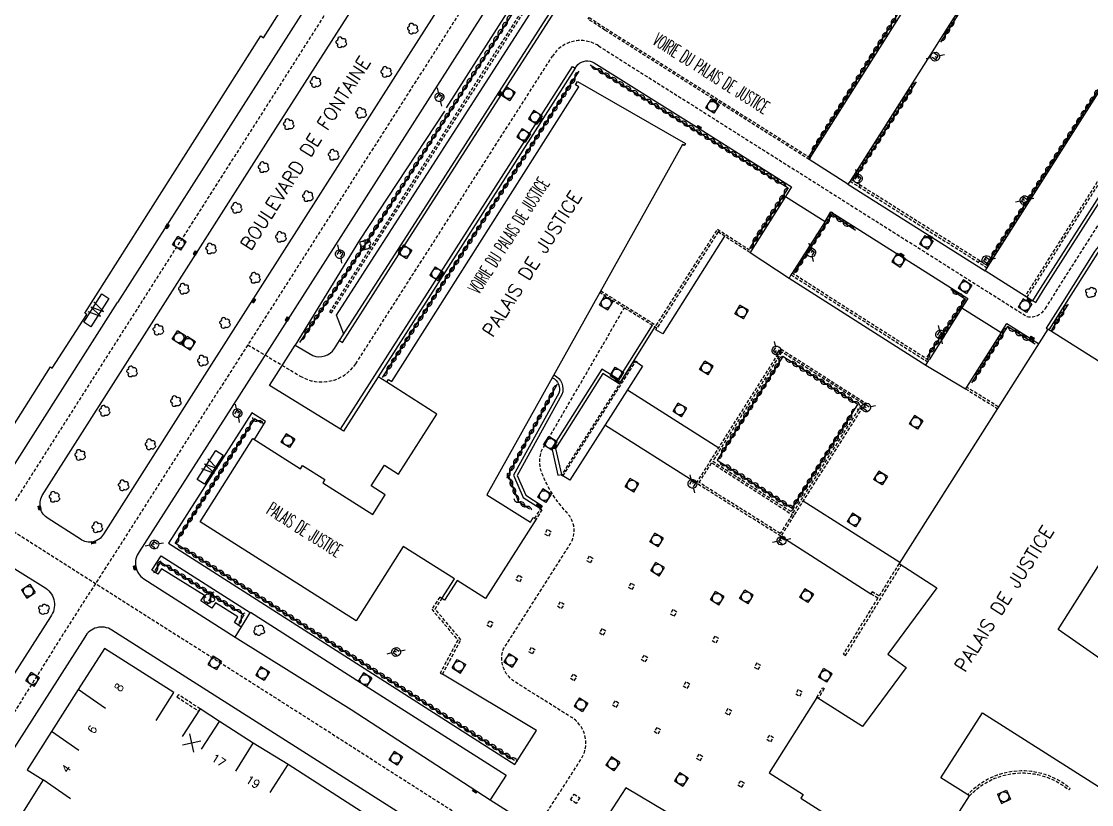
# Model space of a CAD drawing. Header units: millimetres. Extents: x 155000 to 156001, y 122000 to 123001.
# Drawn here: x 155590.8 to 155752.4, y 122200.9 to 122319.1 of the extents above; entities that cross this region are included whole.
import ezdxf
from ezdxf.enums import TextEntityAlignment as Align

# ---------------------------------------------------------------- set-up
doc = ezdxf.new("R2010")
doc.units = ezdxf.units.MM
doc.linetypes.add('DASHED', pattern=[0.75, 0.5, -0.25])
doc.layers.get('0').update_dxf_attribs({"linetype": 'CONTINUOUS'})
for name, color, linetype in [('W0001', 6, 'DASHED'), ('W0008', 7, 'CONTINUOUS'), ('W0100', 7, 'CONTINUOUS'), ('W0112', 1, 'DASHED'), ('W0300', 7, 'CONTINUOUS'), ('W0310', 3, 'CONTINUOUS'), ('W0334', 7, 'CONTINUOUS'), ('W0400', 7, 'CONTINUOUS'), ('W0420', 7, 'CONTINUOUS'), ('W0471', 7, 'CONTINUOUS'), ('W0984', 7, 'CONTINUOUS'), ('W0989', 7, 'CONTINUOUS'), ('W0991', 7, 'CONTINUOUS'), ('W1102', 7, 'CONTINUOUS')]:
    doc.layers.add(name, color=color, linetype=linetype)
doc.styles.get("Standard").update_dxf_attribs({"font": 'romans.shx', "width": 0.85})

# ---------------------------------------------------------------- blocks, each defined once
blk = doc.blocks.new('T471')
for p, q in [((-0.333334, 0.333334), (-0.333334, -0.333334)), ((-0.333334, 0.333334), (0.333334, 0.333334)), ((-0.333334, 0), (0, 0)), ((0.500001, 0.500001), (1.000002, 1.000002)), ((-0.500001, -0.500001), (-1.000002, -1.000002)), ((-0.333334, -0.333334), (0.333334, -0.333334))]:
    blk.add_line(p, q)
blk.add_ellipse((0, 0), major_axis=(0.471405, 0.471405), ratio=1, start_param=5.4977871438, end_param=11.780972451)
blk = doc.blocks.new('T300')
for p, q in [((-0.8, 0.51), (-0.86, 0.34)), ((-0.86, 0.34), (-0.86, 0.17)), ((-0.86, 0.17), (-0.74, 0.06)), ((-0.69, 0.63), (-0.8, 0.51)), ((-0.8, -0.06), (-0.74, 0.06)), ((-0.74, 0.06), (-0.69, 0.11)), ((-0.57, 0.69), (-0.69, 0.63)), ((-0.46, 0.69), (-0.57, 0.69)), ((-0.29, 0.63), (-0.46, 0.69)), ((-0.29, 0.63), (-0.17, 0.74)), ((-0.23, 0.57), (-0.29, 0.63)), ((-0.17, 0.74), (-0.06, 0.8)), ((-0.06, 0.8), (0.06, 0.8)), ((0.06, 0.8), (0.23, 0.74)), ((0.23, 0.74), (0.34, 0.63)), ((0.34, 0.63), (0.4, 0.51)), ((0.46, 0.46), (0.34, 0.46)), ((0.4, 0.51), (0.4, 0.46)), ((0.57, 0.4), (0.46, 0.46)), ((0.57, 0.4), (0.69, 0.29)), ((0.69, 0.29), (0.74, 0.17)), ((0.74, 0.06), (0.69, -0.17)), ((0.74, 0.17), (0.74, 0.06)), ((-0.8, -0.17), (-0.8, -0.06)), ((-0.8, -0.23), (-0.8, -0.17)), ((-0.74, -0.34), (-0.8, -0.23)), ((-0.69, -0.4), (-0.74, -0.34)), ((-0.51, -0.46), (-0.69, -0.4)), ((-0.4, -0.46), (-0.51, -0.46)), ((-0.4, -0.46), (-0.34, -0.46)), ((-0.34, -0.46), (-0.34, -0.4)), ((-0.34, -0.51), (-0.34, -0.46)), ((-0.29, -0.63), (-0.34, -0.51)), ((-0.17, -0.74), (-0.29, -0.63)), ((-0.06, -0.8), (-0.17, -0.74)), ((0.06, -0.8), (-0.06, -0.8)), ((0.17, -0.74), (0.06, -0.8)), ((0.23, -0.69), (0.17, -0.74)), ((0.29, -0.46), (0.23, -0.46)), ((0.29, -0.63), (0.23, -0.69)), ((0.46, -0.4), (0.29, -0.46)), ((0.34, -0.51), (0.29, -0.63)), ((0.34, -0.51), (0.34, -0.46)), ((0.57, -0.34), (0.46, -0.4)), ((0.63, -0.29), (0.57, -0.34)), ((0.69, -0.17), (0.63, -0.29))]:
    blk.add_line(p, q)
blk = doc.blocks.new('t991o')
at = {"color": 0, "linetype": 'Continuous'}
for p, q in [((-1, 1), (1, -1)), ((-1, -1), (1, 1))]:
    blk.add_line(p, q, dxfattribs=at)
blk = doc.blocks.new('t310o')
at = {"color": 0, "linetype": 'Continuous'}
for centre, start, end in [((-0.5, 0.38), 216.8699, 323.1304), ((0.5, -0.37), 36.8699, 143.1303)]:
    blk.add_arc(centre, 0.625, start, end, dxfattribs=at)
blk = doc.blocks.new('T400')
for p, q in [((-0.15, 0.3), (0.15, 0.3)), ((-0.15, -0.25), (-0.15, 0.3)), ((-0.15, 0.15), (0.15, 0.15)), ((-0.15, 0), (0.15, 0)), ((0.15, 0.3), (0.15, -0.25)), ((-0.15, -0.15), (0.15, -0.15)), ((-0.15, -0.25), (-0.15, -0.3)), ((-0.15, -0.3), (0.15, -0.3)), ((0.15, -0.3), (0.15, -0.25))]:
    blk.add_line(p, q)
blk = doc.blocks.new('T420')
for p, q in [((0.75, 0.75), (-0.75, 0.75)), ((-0.75, 0.75), (-0.75, -0.75)), ((0.75, 0.75), (0.75, -0.75)), ((0.75, -0.75), (-0.75, -0.75))]:
    blk.add_line(p, q)
blk.add_ellipse((0, 0), major_axis=(-0.53, 0.53), ratio=1, start_param=3.926991, end_param=10.210176)

msp = doc.modelspace()

# ---------------------------------------------------------------- linework, layer by layer
at = {"layer": 'W0001', "flags": 128}
for points in [[(155861.55, 122674.49), (155847.43, 122652.38), (155831.72, 122627.8), (155815.89, 122602.95), (155806.93, 122588.75), (155789.98, 122562.15), (155769.22, 122529.57), (155753.21, 122504.04), (155731.32, 122469.11), (155719.41, 122449.94), (155703.15, 122424.37), (155686.11, 122397.69), (155665.52, 122365.37), (155658.18, 122353.84), (155642.74, 122329.63), (155626.52, 122304.2), (155608.27, 122275.59), (155591.6, 122249.36), (155583.68, 122236.91), (155554.12, 122191.83), (155539.03, 122168.25), (155526.06, 122148.02), (155506.07, 122116.8)], [(155866.1, 122648.42), (155853.42, 122628.47), (155831.48, 122593.97), (155822.4, 122579.61), (155813.85, 122566.19), (155796.75, 122539.31), (155782.59, 122517.05), (155768.11, 122494.75), (155746.11, 122459.73), (155738.84, 122448.83), (155717.56, 122415.4), (155700.74, 122389.03), (155680.02, 122356.58), (155671.28, 122342.76), (155649.9, 122309.26), (155619.95, 122262.31), (155605.77, 122240.06), (155597.82, 122227.67), (155568.64, 122181.11), (155553.9, 122158.18), (155541.15, 122138.32), (155524.3, 122112.21)]]:
    msp.add_lwpolyline(points, dxfattribs=at)
at = {"layer": 'W0001'}
msp.add_lwpolyline([(155625.02, 122270.26), (155632.91, 122265.54, 0.397163), (155641.31, 122267.38), (155671, 122313.81, -0.419022), (155677.94, 122315.37), (155742.63, 122274.51, 0.313065), (155745.39, 122275.73), (155761.45, 122301.04, -0.336706), (155767.13, 122303.15), (155822.42, 122268.12)], format="xyb", dxfattribs=at)
at = {"layer": 'W0001', "flags": 128}
for points in [[(155956.23, 122009.76), (155929.12, 122026.1), (155893.12, 122049.03), (155847.21, 122078.26), (155807.07, 122103.75), (155753.78, 122137.55), (155718.4, 122160.17), (155659.18, 122197.79), (155629.28, 122216.91), (155606.88, 122231.1), (155582.23, 122246.77), (155553.65, 122265.02), (155527.92, 122281.5), (155515.63, 122289.32), (155494.32, 122302.91, 0.05863), (155483.09, 122304.89), (155463.2, 122306.04), (155447.41, 122307), (155443.13, 122308.41)], [(155666.1, 122193.4), (155675.32, 122207.72, 0.434191), (155673.7, 122214.13), (155665.27, 122219.44, -0.355591), (155663.62, 122224.37), (155673.67, 122240.17, 0.343817), (155673.21, 122244.88, -0.098117), (155669.41, 122250.91, -0.190937), (155669.45, 122254.45), (155681.85, 122275.83)]]:
    msp.add_lwpolyline(points, format="xyb", dxfattribs=at)
at = {"layer": 'W0008'}
for points in [[(155654.43, 122359.54), (155631.42, 122374.13), (155631.04, 122375.14), (155623.92, 122379.64), (155622.87, 122379.55), (155599.88, 122394.12, 0.411995), (155596.07, 122393.26), (155578.75, 122366), (155562.29, 122340.42), (155561.95, 122339.61), (155543.03, 122309.82), (155529.65, 122288.74, 0.384189), (155530.8, 122285.01), (155557.27, 122268.03), (155584.81, 122250.49, 0.413031), (155589.2, 122251.24), (155605.36, 122276.65)], [(155685.06, 122357.29), (155683.73, 122356.69), (155670.15, 122335.31), (155652.48, 122307.62), (155622.51, 122260.69), (155608.64, 122238.99, 0.437363), (155609.32, 122234.95), (155623.12, 122226.16), (155640.63, 122215.21), (155661.61, 122201.61), (155675.48, 122192.8), (155717.25, 122166.3), (155738.4, 122152.67, 0.42811), (155746.86, 122154.61), (155768.72, 122189.08), (155793.83, 122228.62), (155808.89, 122252.4), (155823.99, 122276.19, 0.405561), (155822.99, 122280.33), (155815.43, 122285.12), (155815.57, 122285.35), (155796.65, 122297.28), (155767.01, 122316.02), (155766.72, 122315.56)], [(155639.03, 122257.51), (155628.3, 122264.09), (155632.15, 122270.19), (155634.82, 122268.64, 0.357258), (155638.09, 122269.68), (155638.86, 122270.88), (155639.29, 122270.61), (155648.57, 122285.08), (155672.25, 122321.97)], [(155639.03, 122257.51), (155674.04, 122312.25), (155674.44, 122311.98), (155674.82, 122312.53, -0.340045), (155677.31, 122312.78), (155692.72, 122303.15), (155707.08, 122294.08), (155706.19, 122292.62), (155712.15, 122288.87), (155713.01, 122290.34), (155733.69, 122277.22), (155732.79, 122275.82), (155738.74, 122272.09), (155739.59, 122273.47), (155744.37, 122270.46)], [(155742.65, 122277.42), (155743.52, 122276.9), (155743.96, 122276.63), (155745.06, 122278.47), (155763.96, 122308.05), (155797.6, 122286.84), (155814.97, 122275.88), (155812.23, 122271.55), (155765.88, 122300.92, 0.353509), (155762.85, 122300.15), (155758.72, 122293.45, 0.345494), (155758.97, 122289.95), (155795.24, 122267.02), (155804.48, 122261.17)], [(155801.79, 122256.97), (155756.26, 122285.77, 0.336212), (155752.82, 122284.34), (155747.96, 122276.64), (155745.53, 122272.77), (155745.74, 122272.63)], [(155671.22, 122265.72, -0.387844), (155672.43, 122262.74), (155665.69, 122250.54), (155666.97, 122247.54), (155669.45, 122245.93), (155669.17, 122245.53), (155669.21, 122245.49)], [(155735.62, 122136.59, 0.424397), (155733.69, 122145.08), (155715.95, 122156.36), (155701.53, 122165.53), (155679.75, 122179.34), (155655.15, 122194.99), (155626.85, 122213.03), (155604.5, 122227.2, 0.440994), (155600.41, 122226.13), (155578.57, 122192.01, 0.224759), (155579.56, 122187.86), (155606.86, 122169.81), (155632.42, 122152.84), (155657.58, 122136.27), (155676.1, 122124.06), (155694.21, 122112.11), (155707.38, 122103.4, 0.414904), (155715.79, 122105.24), (155723.02, 122116.63), (155735.62, 122136.59)]]:
    msp.add_lwpolyline(points, format="xyb", dxfattribs=at)
for points in [[(155654.43, 122359.52), (155655.82, 122357.4), (155655.65, 122355.44), (155650.48, 122347.38), (155640.23, 122331.32), (155623.99, 122305.82), (155605.36, 122276.65)], [(155715.6, 122294.47), (155736.33, 122281.4)], [(155686.03, 122273.23), (155680.9, 122265.06), (155678.43, 122266.58), (155670.91, 122254.68), (155671.82, 122250.56), (155672.34, 122250.68), (155672.37, 122250.62)]]:
    msp.add_lwpolyline(points, dxfattribs=at)
for points in [[(155594.89, 122244.03, -0.410057), (155594, 122247.49), (155610.83, 122273.96), (155628.46, 122301.64), (155645.24, 122327.93), (155661.55, 122353.55), (155663.13, 122354.64), (155664.98, 122354.32), (155670.07, 122351.11), (155671.24, 122349.11), (155670.72, 122347.51), (155667.8, 122342.97), (155647.33, 122310.91), (155618.85, 122266.24), (155603.25, 122241.68, -0.438139), (155599.77, 122240.91)], [(155563.77, 122200.31), (155586.44, 122235.62, -0.423619), (155589.86, 122236.44), (155594.54, 122233.51, -0.424182), (155595.24, 122229.22), (155572.81, 122194.2, -0.368593), (155569.18, 122193.64), (155564.51, 122196.81, -0.372629)]]:
    msp.add_lwpolyline(points, format="xyb", close=True, dxfattribs=at)
at = {"layer": 'W0100'}
for points in [[(155586.25, 122252.76), (155595.24, 122266.91), (155595.5, 122266.74), (155600.7, 122274.85), (155600.4, 122275.04), (155626.97, 122316.86), (155627.41, 122316.58), (155630.12, 122320.86), (155629.68, 122321.13), (155637.23, 122333.02), (155646.42, 122347.4), (155646.62, 122347.28), (155653.64, 122358.31), (155646.31, 122363.01), (155645.5, 122361.7), (155631.67, 122370.56), (155632.48, 122371.87), (155628.98, 122374.09), (155629.09, 122374.27), (155624.17, 122377.41), (155624.05, 122377.22), (155620.54, 122379.44)], [(155753.8, 122267.51), (155745.74, 122272.63), (155723.31, 122237.25), (155729.02, 122233.59), (155721.62, 122223.56), (155724.36, 122221.54), (155717.8, 122212.64), (155710.9, 122217.02), (155703.7, 122205.67), (155708.85, 122202.39), (155708.5, 122201.84), (155726.51, 122190.38), (155726.84, 122190.9), (155732.21, 122187.53), (155737.04, 122195.14), (155731.65, 122198.56), (155733.92, 122202.17), (155729.64, 122204.89), (155735.88, 122214.7), (155762.91, 122197.55)], [(155771.63, 122210.36), (155747.32, 122227.29), (155754.25, 122238.25)], [(155650.59, 122188.42), (155653.29, 122192.62), (155631.09, 122206.9), (155625.84, 122210.15), (155620.73, 122213.43), (155617.83, 122215.32), (155615.1, 122211.14)]]:
    msp.add_lwpolyline(points, dxfattribs=at)
for points in [[(155674.46, 122309.47), (155674.76, 122309.99), (155691.1, 122300.65), (155690.9, 122300.31), (155690.63, 122300.46), (155661.11, 122247.62), (155667.67, 122243.51), (155668.09, 122244.17), (155668.52, 122243.92), (155660.89, 122231.96), (155656.6, 122234.67), (155654.72, 122231.7), (155654.32, 122231.95), (155656.21, 122234.92), (155648.47, 122239.82), (155641.38, 122228.62), (155617.85, 122243.52), (155625.8, 122256.12), (155632.99, 122251.56), (155633.29, 122252.03), (155636.65, 122249.91), (155636.35, 122249.43), (155643.87, 122244.65), (155645.77, 122247.62), (155643.64, 122248.98), (155645.64, 122252.07), (155647.75, 122250.73), (155653.53, 122259.79), (155645.99, 122264.6), (155646.26, 122265.02), (155646.76, 122264.7), (155674.98, 122309.17)], [(155600.28, 122273.66), (155602.98, 122277.95), (155604.04, 122277.26), (155601.34, 122272.97)], [(155617.38, 122249.92), (155620.2, 122254.32), (155621.28, 122253.61), (155618.46, 122249.21)]]:
    msp.add_lwpolyline(points, close=True, dxfattribs=at)
msp.add_lwpolyline([(155611.19, 122213.58), (155613.86, 122217.81), (155603.38, 122224.41), (155599.43, 122218.23), (155595.39, 122211.89), (155591.74, 122206.11), (155594.15, 122204.59), (155585.75, 122191.27), (155586.32, 122188.65), (155589.59, 122186.48), (155589.45, 122186.25, 0.333383), (155593.87, 122183.28), (155594.04, 122183.53), (155596.26, 122182.06), (155598.48, 122180.58), (155598.31, 122180.33, 0.333383), (155602.73, 122177.35), (155602.92, 122177.63), (155607.2, 122174.79), (155606.55, 122173.8), (155608.51, 122172.51), (155630.85, 122158.05), (155634.1, 122162.95)], format="xyb", dxfattribs=at)
at = {"layer": 'W0112'}
for points in [[(155671.45, 122322.82), (155669.15, 122324.31), (155675.44, 122334.19), (155677.67, 122332.77), (155678.6, 122334.25), (155676.07, 122335.86), (155675.14, 122334.38), (155637.37, 122275.22), (155637.63, 122275.06), (155668.99, 122324.06), (155671.29, 122322.57)], [(155709.75, 122298.2), (155678.9, 122317.73), (155676.39, 122319.4), (155676.55, 122319.65), (155679.07, 122317.98), (155709.91, 122298.46)], [(155766.42, 122315.75), (155742.35, 122277.61), (155742.65, 122277.42), (155766.53, 122315.27), (155796.17, 122296.48), (155819.05, 122282.1), (155819.23, 122282.4), (155796.36, 122296.78)], [(155736.78, 122282.12), (155716.06, 122295.22), (155715.91, 122294.95), (155736.63, 122281.85)], [(155727.79, 122267.93), (155707.16, 122281.07), (155707, 122280.81), (155727.64, 122267.67)], [(155692.73, 122249.37), (155694.77, 122252.6), (155705.51, 122269.59), (155718.22, 122261.5), (155707.41, 122244.48), (155705.48, 122241.36)], [(155695.18, 122252.69), (155707.32, 122244.9), (155717.8, 122261.41), (155705.6, 122269.18)], [(155683.59, 122267.71), (155683.33, 122267.85), (155672.37, 122250.62), (155672.58, 122250.47), (155683.55, 122267.71), (155683.81, 122267.56)], [(155695.02, 122252.44), (155707.16, 122244.64), (155707.16, 122244.64), (155705.39, 122241.78), (155693.15, 122249.47)], [(155670.81, 122242), (155670.2, 122242.37), (155669.82, 122241.73), (155670.43, 122241.36)], [(155677.13, 122237.98), (155676.52, 122238.34), (155676.14, 122237.7), (155676.75, 122237.34)], [(155666.45, 122235.09), (155665.86, 122235.49), (155665.45, 122234.88), (155666.05, 122234.49)], [(155683.43, 122233.95), (155682.83, 122234.31), (155682.44, 122233.67), (155683.05, 122233.31)], [(155654.42, 122220.54), (155657.19, 122225.75), (155653.28, 122230.38), (155654.32, 122231.95), (155653.99, 122232.17), (155652.78, 122230.35), (155656.71, 122225.7), (155654.06, 122220.72)], [(155672.77, 122231.07), (155672.17, 122231.46), (155671.77, 122230.86), (155672.37, 122230.46)], [(155689.77, 122229.93), (155689.17, 122230.29), (155688.78, 122229.65), (155689.39, 122229.29)], [(155662.06, 122228.23), (155661.48, 122228.61), (155661.08, 122228), (155661.66, 122227.62)], [(155679.07, 122227.03), (155678.48, 122227.43), (155678.08, 122226.82), (155678.67, 122226.43)], [(155696.09, 122225.92), (155695.49, 122226.29), (155695.1, 122225.65), (155695.71, 122225.29)], [(155668.38, 122224.2), (155667.8, 122224.59), (155667.4, 122223.98), (155667.98, 122223.6)], [(155685.41, 122223.01), (155684.82, 122223.41), (155684.41, 122222.8), (155685.01, 122222.41)], [(155702.43, 122221.88), (155701.83, 122222.24), (155701.45, 122221.6), (155702.05, 122221.24)], [(155674.68, 122220.17), (155674.1, 122220.56), (155673.7, 122219.95), (155674.28, 122219.57)], [(155691.73, 122219.01), (155691.14, 122219.41), (155690.73, 122218.8), (155691.33, 122218.41)], [(155708.71, 122217.85), (155708.1, 122218.22), (155707.72, 122217.58), (155708.32, 122217.21)], [(155681.02, 122216.15), (155680.44, 122216.54), (155680.04, 122215.93), (155680.62, 122215.54)], [(155698.07, 122214.97), (155697.48, 122215.36), (155697.08, 122214.76), (155697.67, 122214.36)], [(155687.34, 122212.15), (155686.76, 122212.53), (155686.36, 122211.93), (155686.94, 122211.54)], [(155704.35, 122210.94), (155703.75, 122211.34), (155703.35, 122210.73), (155703.94, 122210.34)], [(155693.68, 122208.1), (155693.1, 122208.49), (155692.7, 122207.88), (155693.28, 122207.5)], [(155699.96, 122204.08), (155699.38, 122204.46), (155698.97, 122203.86), (155699.55, 122203.47)], [(155673.74, 122201.6), (155674.28, 122202.46), (155675.11, 122201.9), (155674.58, 122201.04)]]:
    msp.add_lwpolyline(points, close=True, dxfattribs=at)
for points in [[(155678.3, 122278.39), (155686.67, 122273.18), (155695.91, 122287.69), (155700.99, 122284.42), (155700.83, 122284.16), (155696, 122287.28), (155686.77, 122272.77), (155678.15, 122278.13)], [(155738.3, 122260.89), (155733.5, 122263.88), (155733.35, 122263.62), (155738.14, 122260.64)], [(155668.31, 122244.04), (155669.21, 122245.49), (155669.42, 122245.36), (155668.52, 122243.92)], [(155723.31, 122237.25), (155720.29, 122232.35), (155719.26, 122232.98), (155719.06, 122232.7), (155720.11, 122232.06), (155714.9, 122223.59), (155715.24, 122223.36), (155723.65, 122237.03)], [(155617.83, 122215.32), (155614.55, 122217.45), (155614.33, 122217.12), (155617.61, 122214.99)], [(155710.9, 122217.02), (155711.8, 122218.51), (155712.02, 122218.37), (155711.11, 122216.88)]]:
    msp.add_lwpolyline(points, dxfattribs=at)
at = {"layer": 'W0112', "flags": 128}
msp.add_lwpolyline([(155733.92, 122202.17, -0.399484), (155748.93, 122203.09), (155749.12, 122203.32, 0.400952), (155733.66, 122202.34)], format="xyb", dxfattribs=at)
at = {"layer": 'W0310'}
for points in [[(155736.49, 122282.31), (155762.05, 122322.3), (155758.91, 122335.67)], [(155741.28, 122334.44), (155729.58, 122315.91)], [(155667.51, 122324.39), (155642.67, 122285.31), (155632.8, 122270.59)], [(155709.68, 122298.6), (155723.27, 122320.41)], [(155645.37, 122265.32), (155675.02, 122311.52)], [(155676.69, 122312.52), (155706.56, 122293.96), (155700.8, 122284.91)], [(155725.88, 122309.95), (155716.55, 122295.32)], [(155716.74, 122287.5), (155713.15, 122289.94), (155707.47, 122281.11)], [(155731.12, 122278.64), (155733.34, 122277.15), (155727.52, 122268.38)], [(155748.82, 122276.41), (155746.32, 122272.5)], [(155743.83, 122270.33), (155739.66, 122273.01), (155734.26, 122264.52)], [(155671.69, 122264.3), (155664.33, 122250.65), (155665.82, 122246.64), (155667.54, 122245.5)], [(155627.07, 122258.42), (155626.04, 122259.1), (155614.06, 122240.35), (155665.27, 122207.59)], [(155611.04, 122236.2), (155611.87, 122237.45), (155624.42, 122229.5), (155623.64, 122228.31)], [(155619.12, 122231.58), (155619.67, 122232.51)]]:
    msp.add_lwpolyline(points, dxfattribs=at)
msp.add_lwpolyline([(155695.87, 122252.85), (155707.17, 122245.59), (155717.11, 122261.26), (155705.76, 122268.49)], close=True, dxfattribs=at)
at = {"layer": 'W0334'}
for points in [[(155655.02, 122306), (155680.31, 122345.7), (155681.11, 122343.67), (155676.07, 122335.86)], [(155709.91, 122298.46), (155731.29, 122332.27)], [(155737.2, 122328.54), (155716.06, 122295.22)], [(155638.86, 122270.88), (155648.15, 122285.35), (155671.83, 122322.23)], [(155736.78, 122282.12), (155757.96, 122315.41)], [(155743.52, 122276.9), (155744.64, 122278.74), (155763.81, 122308.74), (155797.87, 122287.26), (155815.23, 122276.3), (155814.97, 122275.88)], [(155654.71, 122305.52), (155641.88, 122286.06), (155632.15, 122270.19)], [(155715.91, 122294.95), (155715.6, 122294.47), (155709.75, 122298.2)], [(155706.19, 122292.62), (155700.99, 122284.42)], [(155712.15, 122288.87), (155707.16, 122281.07)], [(155696.95, 122286.66), (155687.64, 122271.89), (155686.61, 122272.52), (155686.77, 122272.77)], [(155707, 122280.81), (155706.72, 122280.33), (155727.35, 122267.19), (155727.64, 122267.67)], [(155742.35, 122277.61), (155736.33, 122281.4), (155736.63, 122281.85)], [(155732.79, 122275.82), (155727.83, 122267.96)], [(155686.46, 122272.96), (155681.06, 122264.37), (155678.59, 122265.9), (155671.44, 122254.59), (155672.34, 122250.68)], [(155738.74, 122272.09), (155733.5, 122263.88)], [(155683.59, 122267.71), (155684.59, 122267.03), (155680.1, 122259.98), (155673.64, 122249.81), (155672.58, 122250.47)], [(155645.99, 122264.6), (155644.69, 122265.43)], [(155682.3, 122263.44), (155696.1, 122254.72)], [(155626.05, 122255.97), (155627.67, 122258.66), (155625.61, 122259.97), (155613.04, 122240.31), (155643.83, 122220.65), (155665.31, 122206.93), (155668.57, 122212.03), (155654.42, 122220.54)], [(155708.82, 122246.69), (155723.43, 122237.45)], [(155705.48, 122241.36), (155719.06, 122232.7)], [(155624.04, 122227.67), (155623.01, 122228.35), (155623.52, 122229.21), (155620.14, 122231.31), (155619.59, 122230.49), (155617.95, 122231.6), (155618.5, 122232.4), (155611.97, 122236.47), (155611.44, 122235.66), (155610.51, 122236.27), (155611.93, 122238.41), (155625.38, 122229.87)], [(155623.12, 122226.16), (155625.4, 122229.9), (155643.29, 122218.49), (155664.01, 122205.3), (155661.61, 122201.61)]]:
    msp.add_lwpolyline(points, dxfattribs=at)
at = {"layer": 'W0334', "flags": 128}
for points in [[(155639.49, 122271.86), (155638.4, 122274.73), (155669.73, 122323.57)], [(155674.44, 122311.98), (155639.45, 122257.24), (155639.03, 122257.51)], [(155700.83, 122284.16), (155706.72, 122280.33)], [(155727.35, 122267.19), (155733.35, 122263.62)], [(155692.73, 122249.37), (155678.92, 122258.14)]]:
    msp.add_lwpolyline(points, dxfattribs=at)
at = {"layer": 'W0334'}
for points in [[(155802.65, 122256.43), (155802.38, 122256.01), (155756.06, 122285.3, 0.329102), (155753.25, 122284.08), (155745.93, 122272.51)], [(155670.98, 122265.28, -0.387358), (155671.97, 122262.95), (155665.14, 122250.57), (155666.57, 122247.2), (155669.17, 122245.53)]]:
    msp.add_lwpolyline(points, format="xyb", dxfattribs=at)
msp.add_lwpolyline([(155678.82, 122198.37), (155720.78, 122171.71), (155722.19, 122173.93), (155729.78, 122168.97), (155737.27, 122181.12), (155735.08, 122182.56), (155732.74, 122178.85), (155729.78, 122177.43), (155724.69, 122178.05), (155682.07, 122203.42), (155678.82, 122198.37)], close=True, dxfattribs=at)
at = {"layer": 'W1102'}
for p, q in [((155618.03, 122209.22), (155620.73, 122213.43)), ((155623.21, 122205.9), (155625.84, 122210.15)), ((155628.39, 122202.69), (155631.09, 122206.9))]:
    msp.add_line(p, q, dxfattribs=at)
for points in [[(155603.56, 122215.38), (155599.43, 122218.23)], [(155599.53, 122209.03), (155595.39, 122211.89)], [(155598.26, 122201.75), (155594.15, 122204.59)]]:
    msp.add_lwpolyline(points, dxfattribs=at)

# ---------------------------------------------------------------- block references
at = {"layer": 'W0300'}
for p, rotation in [((155649.95, 122317.85), 325.741679958603), ((155639.16, 122315.79), 325.741679958603), ((155645.95, 122311.32), 325.741679958603), ((155635.28, 122309.8), 325.741679958603), ((155642.15, 122305.14), 325.741679958603), ((155631.23, 122303.43), 325.741679958603), ((155638.01, 122298.81), 325.741679958603), ((155627.43, 122296.95), 325.741679958603), ((155634.12, 122292.57), 325.741679958603), ((155623.36, 122290.82), 325.741679958603), ((155630.05, 122286.43), 325.741679958603), ((155619.51, 122284.67), 325.741679958603), ((155642.67, 122285.31), 237.563650910077), ((155626.15, 122280.25), 325.741679958603), ((155615.4, 122278.6), 325.741679958603), ((155752.2, 122278.12), 237.690589574137), ((155621.61, 122273.44), 325.741679958603), ((155611.55, 122272.43), 325.741679958603), ((155618.27, 122267.75), 325.741679958603), ((155607.58, 122266.12), 325.741679958603), ((155614.19, 122261.63), 325.741679958603), ((155603.45, 122260.19), 325.741679958603), ((155610.36, 122255.12), 325.741679958603), ((155599.75, 122253.52), 325.741679958603), ((155606.31, 122248.94), 325.741679958603), ((155595.87, 122247.2), 325.741679958603), ((155602.33, 122242.61), 325.741679958603), ((155619.28, 122232.06), 59.3433070724138), ((155594.17, 122230.3), 237.260757403868), ((155626.8, 122227.21), 59.3433070724138)]:
    msp.add_blockref('T300', p, dxfattribs=dict(at, rotation=rotation))
at = {"layer": 'W0310'}
for p, rotation in [((155664.15, 122319.12), 237.563650910077), ((155722.15, 122318.62), 58.07617671573571), ((155722.81, 122319.68), 58.07617671573571), ((155731.59, 122319.1), 237.725804929928), ((155662.81, 122317.01), 237.563650910077), ((155663.48, 122318.06), 237.563650910077), ((155720.83, 122316.5), 58.07617671573571), ((155721.49, 122317.56), 58.07617671573571), ((155730.26, 122316.99), 237.725804929928), ((155730.92, 122318.04), 237.725804929928), ((155661.47, 122314.9), 237.563650910077), ((155662.14, 122315.95), 237.563650910077), ((155720.17, 122315.44), 58.07617671573571), ((155660.8, 122313.84), 237.563650910077), ((155718.85, 122313.32), 58.07617671573571), ((155719.51, 122314.38), 58.07617671573571), ((155659.46, 122311.73), 237.563650910077), ((155660.13, 122312.79), 237.563650910077), ((155718.18, 122312.26), 58.07617671573571), ((155658.79, 122310.68), 237.563650910077), ((155674.4, 122310.55), 57.3076107224036), ((155677.75, 122311.86), 328.149558330055), ((155678.81, 122311.2), 328.149558330055), ((155679.88, 122310.54), 328.149558330055), ((155716.86, 122310.13), 58.07617671573571), ((155717.52, 122311.2), 58.07617671573571), ((155657.45, 122308.57), 237.563650910077), ((155658.12, 122309.62), 237.563650910077), ((155673.05, 122308.45), 57.3076107224036), ((155673.73, 122309.5), 57.3076107224036), ((155680.94, 122309.88), 328.149558330055), ((155682, 122309.22), 328.149558330055), ((155716.2, 122309.07), 58.07617671573571), ((155725.21, 122308.9), 237.465998410527), ((155656.78, 122307.51), 237.563650910077), ((155672.38, 122307.4), 57.3076107224036), ((155683.06, 122308.56), 328.149558330055), ((155684.12, 122307.9), 328.149558330055), ((155685.18, 122307.24), 328.149558330055), ((155714.88, 122306.95), 58.07617671573571), ((155715.54, 122308.01), 58.07617671573571), ((155723.86, 122306.79), 237.465998410527), ((155724.54, 122307.84), 237.465998410527), ((155752.16, 122306.82), 57.4251724076772), ((155752.83, 122307.88), 57.4251724076772), ((155655.44, 122305.4), 237.563650910077), ((155656.11, 122306.46), 237.563650910077), ((155671.03, 122305.29), 57.3076107224036), ((155671.7, 122306.35), 57.3076107224036), ((155686.25, 122306.58), 328.149558330055), ((155687.31, 122305.92), 328.149558330055), ((155714.22, 122305.89), 58.07617671573571), ((155723.19, 122305.73), 237.465998410527), ((155751.49, 122305.77), 57.4251724076772), ((155654.77, 122304.35), 237.563650910077), ((155670.35, 122304.24), 57.3076107224036), ((155688.37, 122305.26), 328.149558330055), ((155689.43, 122304.6), 328.149558330055), ((155690.49, 122303.94), 328.149558330055), ((155712.9, 122303.77), 58.07617671573571), ((155713.56, 122304.83), 58.07617671573571), ((155721.85, 122303.63), 237.465998410527), ((155722.52, 122304.68), 237.465998410527), ((155750.14, 122303.66), 57.4251724076772), ((155750.81, 122304.72), 57.4251724076772), ((155653.43, 122302.24), 237.563650910077), ((155654.1, 122303.29), 237.563650910077), ((155669, 122302.14), 57.3076107224036), ((155669.67, 122303.19), 57.3076107224036), ((155691.56, 122303.28), 328.149558330055), ((155692.62, 122302.62), 328.149558330055), ((155712.24, 122302.71), 58.07617671573571), ((155721.17, 122302.57), 237.465998410527), ((155749.47, 122302.61), 57.4251724076772), ((155652.76, 122301.18), 237.563650910077), ((155668.32, 122301.09), 57.3076107224036), ((155693.68, 122301.96), 328.149558330055), ((155694.74, 122301.3), 328.149558330055), ((155695.8, 122300.64), 328.149558330055), ((155710.91, 122300.59), 58.07617671573571), ((155711.57, 122301.65), 58.07617671573571), ((155719.83, 122300.47), 237.465998410527), ((155720.5, 122301.52), 237.465998410527), ((155748.12, 122300.5), 57.4251724076772), ((155748.79, 122301.56), 57.4251724076772), ((155651.42, 122299.07), 237.563650910077), ((155652.09, 122300.13), 237.563650910077), ((155666.97, 122298.98), 57.3076107224036), ((155667.65, 122300.03), 57.3076107224036), ((155696.86, 122299.98), 328.149558330055), ((155697.93, 122299.32), 328.149558330055), ((155710.25, 122299.53), 58.07617671573571), ((155719.16, 122299.41), 237.465998410527), ((155747.45, 122299.45), 57.4251724076772), ((155650.75, 122298.02), 237.563650910077), ((155666.3, 122297.93), 57.3076107224036), ((155698.99, 122298.67), 328.149558330055), ((155700.05, 122298.01), 328.149558330055), ((155701.11, 122297.35), 328.149558330055), ((155717.81, 122297.3), 237.465998410527), ((155718.48, 122298.36), 237.465998410527), ((155746.1, 122297.34), 57.4251724076772), ((155746.78, 122298.4), 57.4251724076772), ((155649.4, 122295.91), 237.563650910077), ((155650.08, 122296.96), 237.563650910077), ((155664.95, 122295.83), 57.3076107224036), ((155665.62, 122296.88), 57.3076107224036), ((155702.17, 122296.69), 328.149558330055), ((155703.24, 122296.03), 328.149558330055), ((155717.14, 122296.25), 237.465998410527), ((155745.43, 122296.29), 57.4251724076772), ((155648.73, 122294.85), 237.563650910077), ((155664.27, 122294.77), 57.3076107224036), ((155704.3, 122295.37), 328.149558330055), ((155705.36, 122294.71), 328.149558330055), ((155744.08, 122294.18), 57.4251724076772), ((155744.76, 122295.24), 57.4251724076772), ((155647.39, 122292.74), 237.563650910077), ((155648.06, 122293.8), 237.563650910077), ((155662.92, 122292.67), 57.3076107224036), ((155663.6, 122293.72), 57.3076107224036), ((155705.98, 122293.05), 237.510501289071), ((155743.41, 122293.13), 57.4251724076772), ((155646.05, 122290.63), 237.563650910077), ((155646.72, 122291.69), 237.563650910077), ((155662.25, 122291.62), 57.3076107224036), ((155704.63, 122290.94), 237.510501289071), ((155705.31, 122291.99), 237.510501289071), ((155742.06, 122291.02), 57.4251724076772), ((155742.74, 122292.08), 57.4251724076772), ((155645.38, 122289.58), 237.563650910077), ((155660.9, 122289.51), 57.3076107224036), ((155661.57, 122290.57), 57.3076107224036), ((155703.96, 122289.88), 237.510501289071), ((155712.79, 122289.38), 237.241335314067), ((155713.64, 122289.61), 145.847528136145), ((155741.39, 122289.97), 57.4251724076772), ((155644.04, 122287.47), 237.563650910077), ((155644.71, 122288.52), 237.563650910077), ((155659.55, 122287.41), 57.3076107224036), ((155660.22, 122288.46), 57.3076107224036), ((155702.62, 122287.77), 237.510501289071), ((155703.29, 122288.83), 237.510501289071), ((155712.11, 122288.33), 237.241335314067), ((155714.67, 122288.91), 145.847528136145), ((155715.7, 122288.2), 145.847528136145), ((155740.05, 122287.86), 57.4251724076772), ((155740.72, 122288.92), 57.4251724076772), ((155643.37, 122286.41), 237.563650910077), ((155658.87, 122286.36), 57.3076107224036), ((155701.95, 122286.72), 237.510501289071), ((155710.76, 122286.23), 237.241335314067), ((155711.44, 122287.28), 237.241335314067), ((155739.37, 122286.81), 57.4251724076772), ((155642, 122284.32), 236.145881398491), ((155642.7, 122285.36), 237.563650910077), ((155657.52, 122284.25), 57.3076107224036), ((155658.2, 122285.31), 57.3076107224036), ((155701.28, 122285.66), 237.510501289071), ((155710.09, 122285.18), 237.241335314067), ((155738.03, 122284.7), 57.4251724076772), ((155738.7, 122285.76), 57.4251724076772), ((155641.31, 122283.28), 236.145881398491), ((155656.85, 122283.2), 57.3076107224036), ((155708.73, 122283.07), 237.241335314067), ((155709.41, 122284.12), 237.241335314067), ((155737.35, 122283.65), 57.4251724076772), ((155639.92, 122281.2), 236.145881398491), ((155640.61, 122282.24), 236.145881398491), ((155655.5, 122281.1), 57.3076107224036), ((155656.17, 122282.15), 57.3076107224036), ((155708.06, 122282.02), 237.241335314067), ((155639.22, 122280.17), 236.145881398491), ((155654.82, 122280.05), 57.3076107224036), ((155637.83, 122278.09), 236.145881398491), ((155638.52, 122279.13), 236.145881398491), ((155653.47, 122277.94), 57.3076107224036), ((155654.15, 122278.99), 57.3076107224036), ((155732.16, 122277.94), 326.201472871463), ((155637.13, 122277.05), 236.145881398491), ((155652.8, 122276.89), 57.3076107224036), ((155732.75, 122276.26), 236.393110014555), ((155635.74, 122274.98), 236.145881398491), ((155636.43, 122276.01), 236.145881398491), ((155651.45, 122274.79), 57.3076107224036), ((155652.12, 122275.84), 57.3076107224036), ((155732.06, 122275.22), 236.393110014555), ((155748.15, 122275.36), 237.403527526159), ((155634.35, 122272.9), 236.145881398491), ((155635.04, 122273.94), 236.145881398491), ((155650.77, 122273.73), 57.3076107224036), ((155730.68, 122273.13), 236.393110014555), ((155731.37, 122274.18), 236.393110014555), ((155746.8, 122273.25), 237.403527526159), ((155747.47, 122274.3), 237.403527526159), ((155633.65, 122271.86), 236.145881398491), ((155649.42, 122271.63), 57.3076107224036), ((155650.1, 122272.68), 57.3076107224036), ((155729.99, 122272.09), 236.393110014555), ((155738.96, 122271.91), 237.514568305501), ((155740.67, 122272.36), 147.337214015797), ((155741.72, 122271.68), 147.337214015797), ((155648.75, 122270.58), 57.3076107224036), ((155728.6, 122270.01), 236.393110014555), ((155729.29, 122271.05), 236.393110014555), ((155737.62, 122269.8), 237.514568305501), ((155738.29, 122270.86), 237.514568305501), ((155742.78, 122271.01), 147.337214015797), ((155647.39, 122268.48), 57.3076107224036), ((155648.07, 122269.53), 57.3076107224036), ((155727.91, 122268.97), 236.393110014555), ((155736.95, 122268.75), 237.514568305501), ((155646.72, 122267.42), 57.3076107224036), ((155704.55, 122266.58), 237.6872352218554), ((155705.22, 122267.64), 237.6872352218554), ((155707.02, 122267.69), 147.5117411982511), ((155708.07, 122267.02), 147.5117411982511), ((155735.61, 122266.64), 237.514568305501), ((155736.28, 122267.69), 237.514568305501), ((155646.04, 122266.37), 57.3076107224036), ((155703.88, 122265.52), 237.6872352218554), ((155709.13, 122266.34), 147.5117411982511), ((155710.18, 122265.67), 147.5117411982511), ((155734.94, 122265.58), 237.514568305501), ((155671.1, 122263.2), 241.641193565172), ((155702.55, 122263.41), 237.6872352218554), ((155703.22, 122264.47), 237.6872352218554), ((155711.24, 122265), 147.5117411982511), ((155712.29, 122264.33), 147.5117411982511), ((155713.34, 122263.66), 147.5117411982511), ((155670.51, 122262.1), 241.641193565172), ((155701.88, 122262.35), 237.6872352218554), ((155714.4, 122262.99), 147.5117411982511), ((155715.45, 122262.32), 147.5117411982511), ((155669.91, 122261), 241.641193565172), ((155700.54, 122260.24), 237.6872352218554), ((155701.21, 122261.3), 237.6872352218554), ((155716.51, 122261.64), 147.5117411982511), ((155626.55, 122258.76), 146.943499114912), ((155668.72, 122258.8), 241.641193565172), ((155669.32, 122259.9), 241.641193565172), ((155699.87, 122259.19), 237.6872352218554), ((155715.49, 122258.7), 57.59777890605707), ((155716.16, 122259.75), 57.59777890605707), ((155624.68, 122256.98), 237.4308446217291), ((155625.36, 122258.03), 237.4308446217291), ((155668.13, 122257.7), 241.641193565172), ((155698.54, 122257.07), 237.6872352218554), ((155699.21, 122258.13), 237.6872352218554), ((155714.82, 122257.64), 57.59777890605707), ((155624.01, 122255.93), 237.4308446217291), ((155666.94, 122255.5), 241.641193565172), ((155667.54, 122256.6), 241.641193565172), ((155697.87, 122256.02), 237.6872352218554), ((155713.48, 122255.53), 57.59777890605707), ((155714.15, 122256.59), 57.59777890605707), ((155622.66, 122253.82), 237.4308446217291), ((155623.34, 122254.87), 237.4308446217291), ((155666.35, 122254.4), 241.641193565172), ((155696.53, 122253.9), 237.6872352218554), ((155697.2, 122254.96), 237.6872352218554), ((155712.81, 122254.48), 57.59777890605707), ((155621.99, 122252.77), 237.4308446217291), ((155665.16, 122252.2), 241.641193565172), ((155665.76, 122253.3), 241.641193565172), ((155711.47, 122252.37), 57.59777890605707), ((155712.14, 122253.42), 57.59777890605707), ((155620.65, 122250.66), 237.4308446217291), ((155621.32, 122251.71), 237.4308446217291), ((155664.57, 122251.1), 241.641193565172), ((155697.1, 122252.06), 327.2897598542915), ((155698.15, 122251.38), 327.2897598542915), ((155699.2, 122250.71), 327.2897598542915), ((155710.13, 122250.26), 57.59777890605707), ((155710.8, 122251.31), 57.59777890605707), ((155619.97, 122249.61), 237.4308446217291), ((155664.59, 122249.95), 290.447253716121), ((155665.02, 122248.78), 290.447253716121), ((155700.25, 122250.03), 327.2897598542915), ((155701.3, 122249.36), 327.2897598542915), ((155709.46, 122249.2), 57.59777890605707), ((155618.63, 122247.5), 237.4308446217291), ((155619.3, 122248.55), 237.4308446217291), ((155665.46, 122247.61), 290.447253716121), ((155702.35, 122248.68), 327.2897598542915), ((155703.41, 122248), 327.2897598542915), ((155704.46, 122247.33), 327.2897598542915), ((155708.12, 122247.09), 57.59777890605707), ((155708.79, 122248.14), 57.59777890605707), ((155617.95, 122246.45), 237.4308446217291), ((155666, 122246.52), 326.442217536528), ((155667.04, 122245.83), 326.442217536528), ((155705.51, 122246.65), 327.2897598542915), ((155706.56, 122245.98), 327.2897598542915), ((155707.45, 122246.03), 57.59777890605707), ((155616.61, 122244.34), 237.4308446217291), ((155617.28, 122245.39), 237.4308446217291), ((155615.26, 122242.23), 237.4308446217291), ((155615.93, 122243.29), 237.4308446217291), ((155614.59, 122241.18), 237.4308446217291), ((155615.34, 122239.53), 327.392911959401), ((155616.39, 122238.86), 327.392911959401), ((155617.45, 122238.19), 327.392911959401), ((155611.39, 122236.73), 56.56354140584496), ((155612.7, 122236.93), 327.634210816106), ((155613.75, 122236.26), 327.634210816106), ((155618.5, 122237.51), 327.392911959401), ((155619.55, 122236.84), 327.392911959401), ((155620.6, 122236.17), 327.392911959401), ((155614.81, 122235.59), 327.634210816106), ((155615.86, 122234.92), 327.634210816106), ((155621.66, 122235.49), 327.392911959401), ((155622.71, 122234.82), 327.392911959401), ((155616.92, 122234.25), 327.634210816106), ((155617.97, 122233.58), 327.634210816106), ((155619.03, 122232.91), 327.634210816106), ((155623.76, 122234.14), 327.392911959401), ((155624.82, 122233.47), 327.392911959401), ((155625.87, 122232.8), 327.392911959401), ((155619.4, 122232.04), 59.3433070724138), ((155620.09, 122232.24), 327.634210816106), ((155621.14, 122231.58), 327.634210816106), ((155626.92, 122232.12), 327.392911959401), ((155627.98, 122231.45), 327.392911959401), ((155622.2, 122230.91), 327.634210816106), ((155623.25, 122230.24), 327.634210816106), ((155629.03, 122230.78), 327.392911959401), ((155630.08, 122230.1), 327.392911959401), ((155624.03, 122228.91), 236.961247172017), ((155631.13, 122229.43), 327.392911959401), ((155632.19, 122228.76), 327.392911959401), ((155633.24, 122228.08), 327.392911959401), ((155634.29, 122227.41), 327.392911959401), ((155635.35, 122226.73), 327.392911959401), ((155636.4, 122226.06), 327.392911959401), ((155637.45, 122225.39), 327.392911959401), ((155638.51, 122224.71), 327.392911959401), ((155639.56, 122224.04), 327.392911959401), ((155640.61, 122223.37), 327.392911959401), ((155641.66, 122222.69), 327.392911959401), ((155642.72, 122222.02), 327.392911959401), ((155643.77, 122221.35), 327.392911959401), ((155644.82, 122220.67), 327.392911959401), ((155645.88, 122220), 327.392911959401), ((155646.93, 122219.33), 327.392911959401), ((155647.98, 122218.65), 327.392911959401), ((155649.04, 122217.98), 327.392911959401), ((155650.09, 122217.3), 327.392911959401), ((155651.14, 122216.63), 327.392911959401), ((155652.19, 122215.96), 327.392911959401), ((155653.25, 122215.28), 327.392911959401), ((155654.3, 122214.61), 327.392911959401), ((155655.35, 122213.94), 327.392911959401), ((155656.41, 122213.26), 327.392911959401), ((155657.46, 122212.59), 327.392911959401), ((155658.51, 122211.92), 327.392911959401), ((155659.57, 122211.24), 327.392911959401), ((155660.62, 122210.57), 327.392911959401), ((155661.67, 122209.9), 327.392911959401), ((155662.72, 122209.22), 327.392911959401), ((155663.78, 122208.55), 327.392911959401), ((155664.83, 122207.87), 327.392911959401)]:
    msp.add_blockref('t310o', p, dxfattribs=dict(at, rotation=rotation))
at = {"layer": 'W0400'}
for p, rotation in [((155663.02, 122308.16), 147.3952403125179), ((155695.45, 122307.1), 57.98649308832499), ((155669.19, 122304.16), 147.3952403125179), ((155693.15, 122303.07), 57.98649308832499), ((155612.88, 122288.15), 327.5036679195589), ((155728, 122286.52), 57.0174720315623), ((155617.1, 122284.09), 327.5036679195589), ((155647.98, 122284.61), 147.3368217187599), ((155723.73, 122283.78), 57.0174720315623), ((155654.09, 122280.54), 147.3368217187599), ((155625.89, 122276.94), 327.5036679195589), ((155742.98, 122277.03), 58.36131866063596), ((155630.95, 122274.12), 327.5036679195589), ((155743.43, 122271.27), 57.86236337044902), ((155680.74, 122264.85), 238.319169500655), ((155671.36, 122254.93), 327.7116941232849), ((155593.59, 122245.65), 10.79086761466173), ((155668.93, 122245.95), 57.03701498884796), ((155601.7, 122240.41), 281.0626171758573), ((155607.97, 122236.61), 11.90626082169974), ((155659.28, 122202.9), 57.06508038656099)]:
    msp.add_blockref('T400', p, dxfattribs=dict(at, rotation=rotation))
at = {"layer": 'W0420'}
for p, rotation in [((155664.35, 122308.16), 57.39524031251789), ((155695.12, 122306.23), 327.986493088325), ((155668.41, 122304.6), 57.39524031251789), ((155666.65, 122301.88), 57.39524031251789), ((155614.67, 122285.57), 237.503667919559), ((155648.73, 122284.32), 57.33682171875989), ((155727.41, 122285.7), 57.0174720315623), ((155723.26, 122283.03), 57.0174720315623), ((155653.52, 122280.99), 57.33682171875989), ((155733.25, 122279.05), 57.0174720315623), ((155679.11, 122276.54), 148.108917087489), ((155742.3, 122276.18), 328.361318660636), ((155699.56, 122275.2), 238.957795226041), ((155614.62, 122271.31), 237.52276712388), ((155616.09, 122270.47), 237.52276712388), ((155694.23, 122266.76), 238.957795226041), ((155680.73, 122265.85), 148.319169500655), ((155690.23, 122260.43), 238.957795226041), ((155725.85, 122258.56), 327.51174119831), ((155631.06, 122255.78), 327.589698693025), ((155670.67, 122255.37), 237.711694123285), ((155683, 122249.07), 238.957795226041), ((155720.51, 122250.14), 327.51174119831), ((155669.76, 122247.5), 327.037014988848), ((155716.51, 122243.8), 327.51174119831), ((155686.71, 122240.8), 238.957795226041), ((155686.87, 122236.39), 238.957795226041), ((155591.89, 122233.07), 123.808729382831), ((155695.87, 122232.01), 238.087468171565), ((155700.28, 122232.22), 238.087468171565), ((155709.34, 122232.41), 327.357636512201), ((155620.03, 122222.27), 58.63985357330311), ((155656.88, 122221.75), 148.972452586437), ((155664.71, 122222.65), 57.471521026639), ((155592.54, 122219.75), 237.260757403868), ((155627.24, 122220.66), 58.63985357330311), ((155642.69, 122219.73), 327.496559252153), ((155712.17, 122220.36), 238.087468171565), ((155675.29, 122215.95), 57.471521026639), ((155647.33, 122207.84), 327.065080386561), ((155680.1, 122207.02), 324.919653065072), ((155690.45, 122204.68), 57.24162880323259), ((155739.15, 122202.05), 113.905786772391)]:
    msp.add_blockref('T420', p, dxfattribs=dict(at, rotation=rotation))
at = {"layer": 'W0471'}
for p, rotation in [((155728.77, 122313.73), 147.800292943417), ((155653.93, 122307.63), 237.22090581352), ((155717.08, 122295.33), 237.465998410527), ((155742.26, 122292.06), 327.599088906746), ((155638.9, 122283.95), 236.610250297711), ((155710.06, 122284.19), 237.241335314067), ((155736.51, 122283.04), 327.599088906746), ((155729.53, 122271.8), 236.393110014555), ((155704.8, 122269.39), 57.68723522197299), ((155623.45, 122259.92), 236.610250297711), ((155718.35, 122260.81), 327.51174119831), ((155692.12, 122249.27), 238.957795226041), ((155705.59, 122240.7), 327.289759854283), ((155610.91, 122240.13), 325.741679958603), ((155647.4, 122223.9), 327.392911959401)]:
    msp.add_blockref('T471', p, dxfattribs=dict(at, rotation=rotation))
at = {"layer": 'W0991', "rotation": 56.90634214148393}
msp.add_blockref('t991o', (155616.56, 122210.18), dxfattribs=at)

# ---------------------------------------------------------------- texts
at = {"layer": 'W0984'}
for s, rotation, p in [('PALAIS DE JUSTICE', 57.635, (155667.92, 122282.5)), ('W', 56.8049, (155602.16, 122275.46)), ('W', 56.8541, (155619.33, 122251.77)), ('PALAIS DE JUSTICE', 57.693, (155739.18, 122231.97))]:
    msp.add_text(s, height=2, rotation=rotation, dxfattribs=at).set_placement(p, align=Align.MIDDLE)
at = {"layer": 'W0984', "width": 0.5}
msp.add_text('PALAIS DE JUSTICE', height=2, rotation=327.7368, dxfattribs=at).set_placement((155633.6, 122242.35), align=Align.MIDDLE)
at = {"layer": 'W0989', "width": 0.5}
for rotation, p in [(327.6469, (155694.98, 122311.2)), (57.3952, (155664.41, 122286.74))]:
    msp.add_text('VOIRIE DU PALAIS DE JUSTICE', height=2, rotation=rotation, dxfattribs=at).set_placement(p, align=Align.MIDDLE)
at = {"layer": 'W0989'}
msp.add_text('BOULEVARD DE FONTAINE', height=2, rotation=57.4841, dxfattribs=at).set_placement((155633.73, 122299.18), align=Align.MIDDLE)
at = {"layer": 'W0991'}
for s, rotation, p in [('8', 57.7872, (155605.57, 122218.57)), ('6', 57.5583, (155601.54, 122212.21)), ('17', 327.2915, (155620.62, 122207.56)), ('4', 55.3796, (155597.62, 122206.27)), ('19', 328.2329, (155625.8, 122204.29))]:
    msp.add_text(s, height=1.25, rotation=rotation, dxfattribs=at).set_placement(p, align=Align.MIDDLE)

doc.saveas('drawing.dxf')
